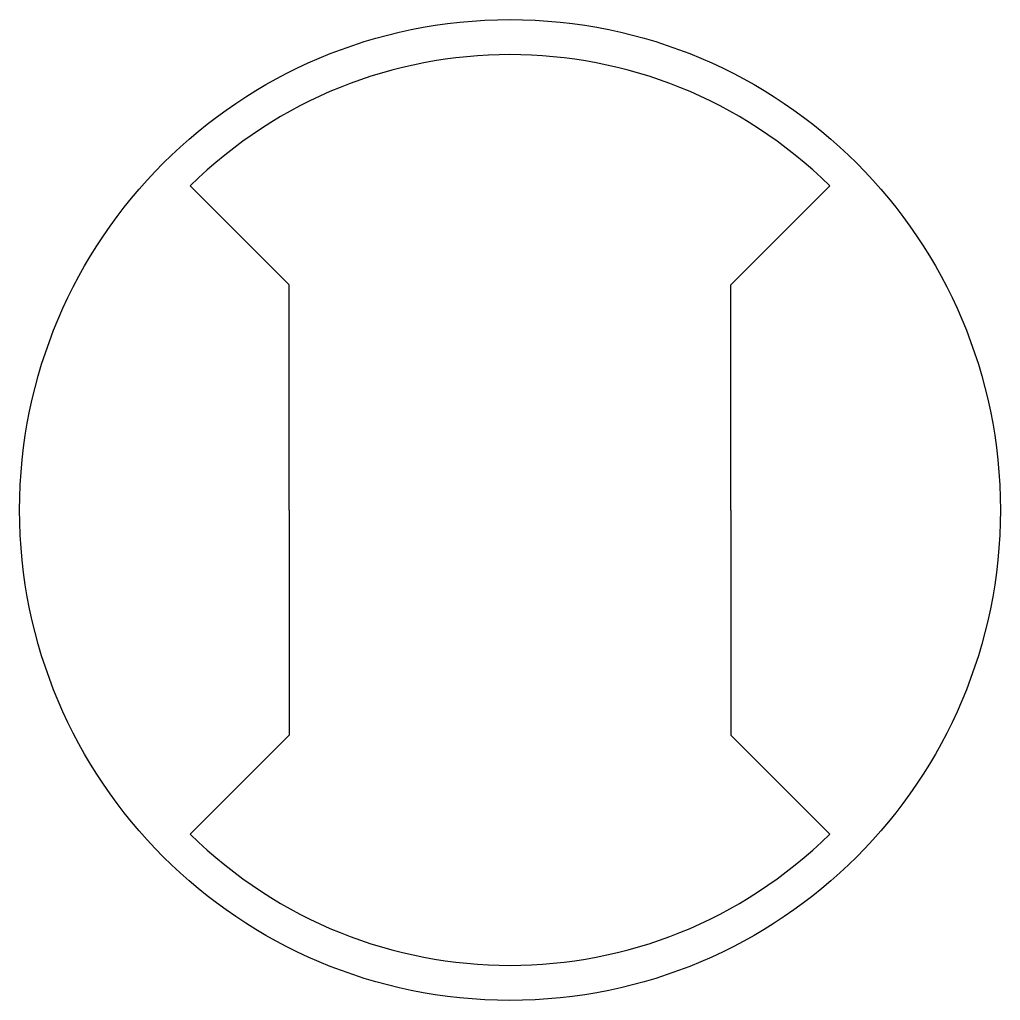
# Model space of a CAD drawing. Header units: millimetres. Extents: x -3.5 to 3.5, y -3.5 to 3.5.
import ezdxf

# ---------------------------------------------------------------- set-up
doc = ezdxf.new("R2010")
doc.units = ezdxf.units.MM
doc.layers.get('0').update_dxf_attribs({"linetype": 'CONTINUOUS'})

msp = doc.modelspace()

# ---------------------------------------------------------------- linework, layer by layer
for p, q in [((-1.575, 1.6068), (-2.2821, 2.314)), ((1.575, 1.6068), (2.2821, 2.314)), ((-1.575, 0), (-1.575, 1.6068)), ((1.575, 0), (1.575, 1.6068)), ((-1.575, 0), (-1.575, -1.6068)), ((1.575, 0), (1.575, -1.6068)), ((-1.575, -1.6068), (-2.2821, -2.314)), ((1.575, -1.6068), (2.2821, -2.314))]:
    msp.add_line(p, q)
msp.add_circle((0, 0), 3.5)
for start, end in [(45.39669, 134.60331), (225.39669, 314.60331)]:
    msp.add_arc((0, 0), 3.25, start, end)

doc.saveas('drawing.dxf')
